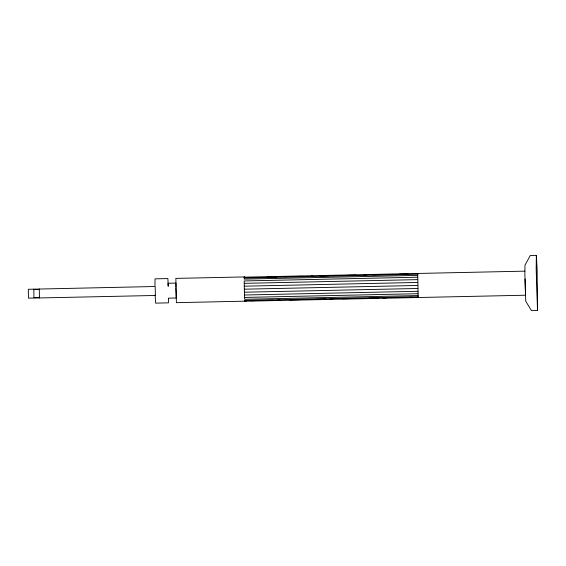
<?xml version="1.0" encoding="UTF-8"?>
<svg xmlns="http://www.w3.org/2000/svg" width="566" height="566" viewBox="0 0 566 566"><rect width="100%" height="100%" fill="white"/><g stroke="black" fill="none" stroke-linecap="round" stroke-linejoin="round"><path stroke-width="0.85" d="M168.498 298.579L168.427 302.852L155.586 303.128L155.169 295.098M417.765 274.234L417.722 273.463L418.175 297.518M536.349 255.372L536.172 268.892L537.516 310.493L531.46 310.628L525.743 301.197L524.859 274.008L524.979 265.171L530.285 255.507L536.349 255.372L537.113 269.416L537.516 310.493M417.616 275.387L244.229 279.102L244.271 277.17L524.915 271.156M244.859 300.475L244.852 301.239L244.809 300.864L246.571 300.829M39.528 297.164L39.507 297.949L155.409 295.466M249.592 277.439L244.314 277.552L244.335 277.177L244.378 277.956M525.489 295.219L244.788 301.232L244.809 300.864M244.229 277.984L417.644 274.22M244.696 276.923L175.856 278.394L176.309 297.992L168.314 298.162M267.194 277.057L276.873 276.852M284.797 276.682L286.559 276.647M293.598 276.491L302.4 276.307M311.201 276.116L312.963 276.081M320.002 275.925L328.804 275.734M337.605 275.55L340.244 275.493M346.406 275.359L356.085 275.154M364.009 274.984L366.648 274.927M372.81 274.793L381.611 274.602M390.413 274.418L393.052 274.361M399.214 274.227L408.015 274.036M417.609 277.22L244.222 280.941L244.356 290.768L244.661 299.294L418.048 295.572M244.236 283.347L417.623 279.632M34.625 289.502L39.351 289.551L39.302 288.985L39.45 297.539L33.939 297.659L33.811 289.162M244.279 286.177L417.658 282.455M244.335 289.191L417.715 285.469M244.406 292.212L417.793 288.49M244.491 295.006L417.871 291.285M244.576 297.433L417.963 293.712M244.745 300.461L418.125 296.74M250.971 300.73L254.495 300.659M263.296 300.468L272.975 300.263M277.375 300.164L280.014 300.107M289.7 299.902L299.379 299.697M304.657 299.577L307.303 299.52M316.104 299.336L325.783 299.124M330.183 299.032L332.822 298.975M342.508 298.77L352.186 298.558M356.587 298.466L360.103 298.388M368.905 298.204L378.59 297.992M382.991 297.9L386.507 297.822M395.309 297.638L404.994 297.426M409.395 297.334L412.034 297.277M244.837 301.169L176.415 302.676L175.856 288.37M39.507 297.949L28.456 298.133L28.3 289.283L155.197 286.502L155.353 295.049M244.271 277.17L244.314 277.552M525.489 294.348L525.043 278.988M168.173 286.446L167.975 283.255L175.962 283.085L175.934 287.344M168.258 285.887L167.869 278.571L155.027 278.847L154.978 285.788M417.722 273.463L417.694 273.831L417.658 273.456"/></g></svg>
